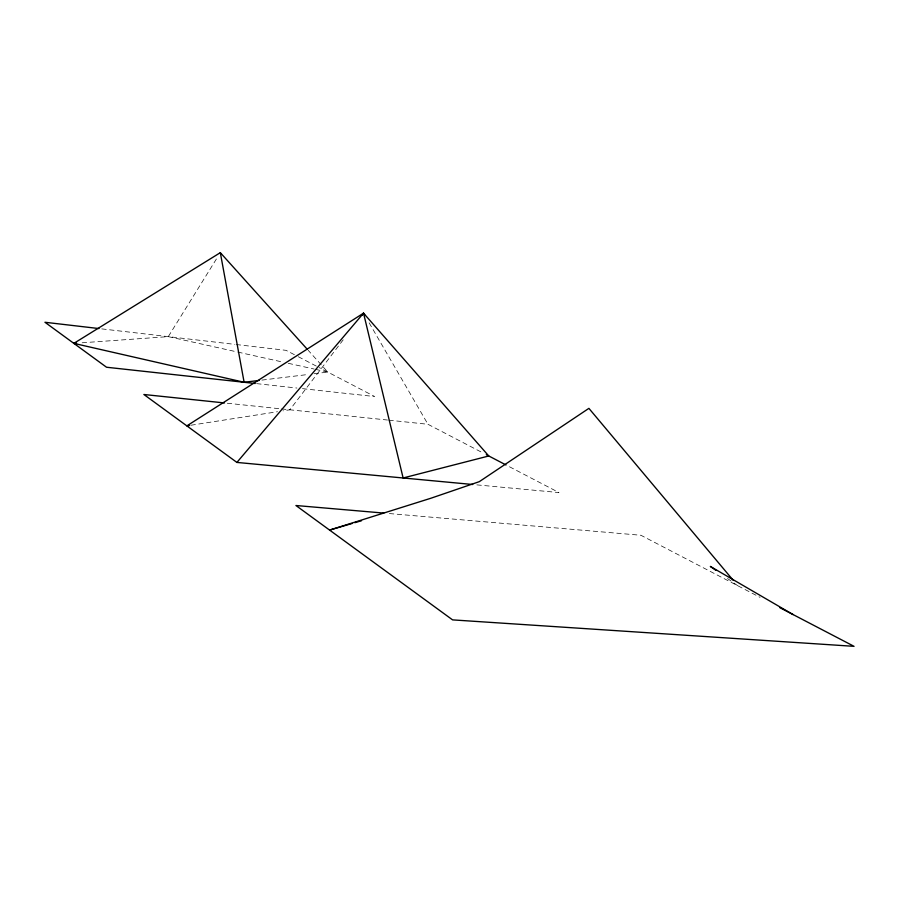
<?xml version="1.0" encoding="UTF-8"?>
<svg xmlns="http://www.w3.org/2000/svg" width="899" height="899" viewBox="0 0 899 899"><rect width="100%" height="100%" fill="white"/><g stroke="black" fill="none" stroke-linecap="round" stroke-linejoin="round"><path stroke-width="0.67" stroke-dasharray="4.5 3.37" d="M82.18 342.777L168.282 336.631L217.389 257.395M343.204 339.822L289.849 409.798L282.983 410.865M190.981 425.227L277.488 411.731M261.946 380.097L308.582 374.422M314.077 373.748L327.787 372.085L308.166 350.273M389.368 513.565L640.92 535.265L760.037 597.341M476.875 484.876L558.987 492.562L507.25 465.603M227.29 403.235L280.117 408.775M281.511 408.921L387.491 420.035M388.885 420.181L427.946 424.283L483.808 453.388M256.631 383.637L296.917 388.042M302.48 388.649L374.737 396.549L319.201 367.601M101.767 328.888L234.796 344.373M236.179 344.531L286.062 350.34L297.108 356.094M168.282 336.631L236.448 351.779M237.808 352.082L281.432 361.78M288.253 363.297L314.156 369.051M315.515 369.354L327.787 372.085M298.333 356.734L317.976 366.961M727.482 578.495L737.776 585.743M369.141 322.82L427.946 424.283"/><path stroke-width="1.35" d="M361.848 315.38L363.533 313.155L488.775 455.984L403.123 477.976L363.533 313.155L186.857 425.879L189.599 425.452M224.503 402.943L143.874 394.492L236.909 462.423L363.533 313.155L364.938 315.571M259.204 380.434L244.123 382.277L73.842 343.373L220.322 252.664L307.233 349.239M352.194 523.465L329.596 530.084L430.79 498.271L479.302 481.662L588.901 408.36L733.292 580.394M354.858 522.679L361.51 520.735M73.842 343.373L76.617 343.171M383.794 513.082L295.928 505.508L452.59 619.883L854.05 646.336L779.826 607.657M236.909 462.423L472.705 484.494M255.237 383.491L106.543 367.242L44.95 322.269L98.991 328.562M486.292 454.68L506.025 464.963M793.132 614.59L710.334 566.415L716.054 570.438M220.322 252.664L244.123 382.277"/></g></svg>
